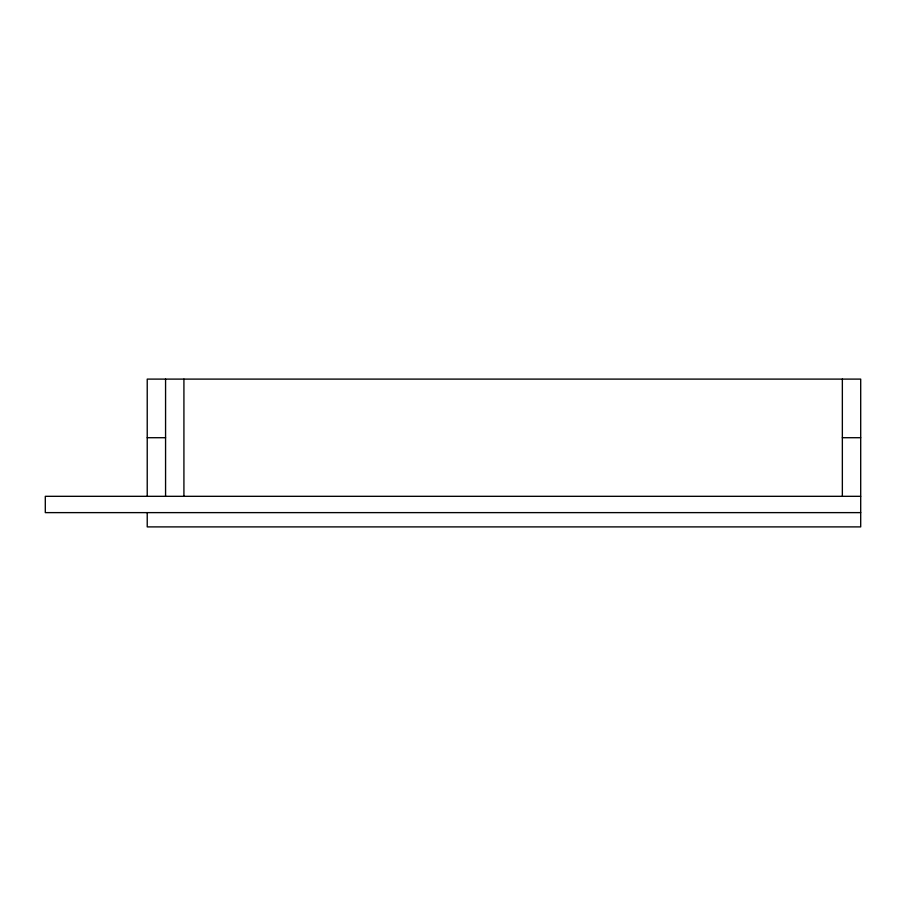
<?xml version="1.0" encoding="UTF-8"?>
<svg xmlns="http://www.w3.org/2000/svg" width="906" height="906" viewBox="0 0 906 906"><rect width="100%" height="100%" fill="white"/><g stroke="black" fill="none" stroke-linecap="round" stroke-linejoin="round"><path stroke-width="1.36" d="M147.225 437.711L165.571 437.711M842.353 437.711L860.7 437.711M860.7 496.318L45.3 496.318L45.3 512.626L860.7 512.626M842.353 379.104L842.353 496.318M183.918 379.104L183.918 496.318M165.571 379.104L165.571 496.318M147.225 496.318L147.225 379.104L860.7 379.104L860.7 526.896L147.225 526.896L147.225 512.819"/></g></svg>
